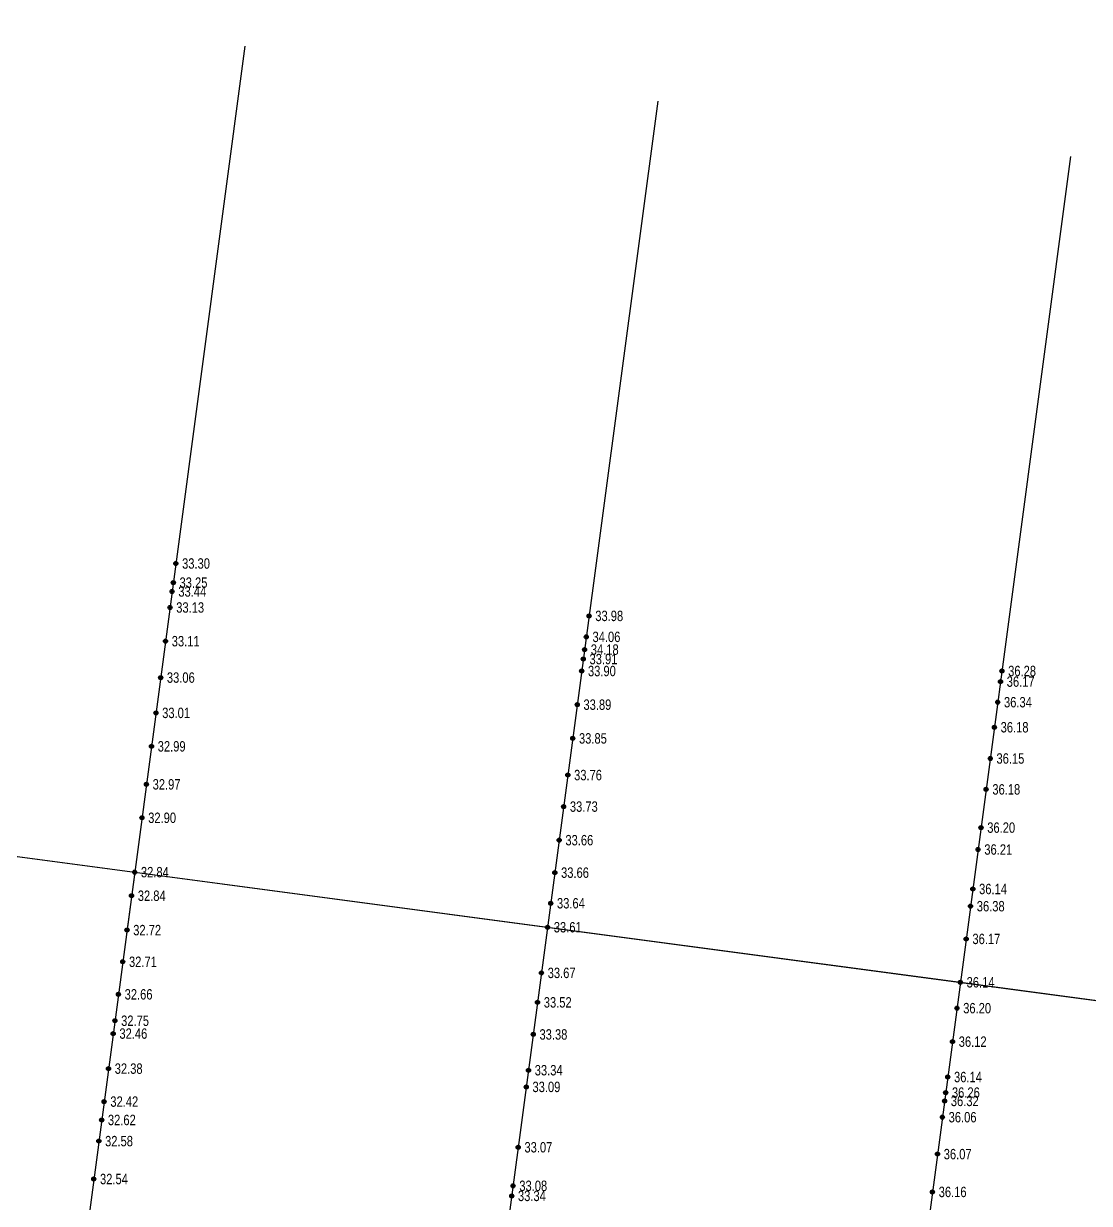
# Model space of a CAD drawing. Extents: x 572865 to 573615, y 785001 to 785187.
# Drawn here: x 573506.6 to 573557.8, y 785060.7 to 785117.4 of the extents above; entities that cross this region are included whole.
import ezdxf
from ezdxf.enums import TextEntityAlignment as Align

# ---------------------------------------------------------------- set-up
doc = ezdxf.new("R2010")
doc.units = 0
doc.header["$LTSCALE"] = 0.5
for name, color, linetype in [('DMX', 3, 'Continuous'), ('GCD', 3, 'Continuous'), ('桩号_M', 3, 'Continuous'), ('道路中线_M', 3, 'Continuous')]:
    doc.layers.add(name, color=color, linetype=linetype)
doc.styles.add('EICAD', font='fsdb_e.shx', dxfattribs={"width": 0.707, "height": 2, "bigfont": 'tjhzf.shx'})

# ---------------------------------------------------------------- blocks, each defined once
blk = doc.blocks.new('gc200')
h = blk.add_hatch(color=0)
edge = h.paths.add_edge_path()
edge.add_arc((0, 0), 0.196, 0, 360)
at = {"color": 0}
blk.add_circle((0, 0), 0.196, dxfattribs=at)

msp = doc.modelspace()

# ---------------------------------------------------------------- linework, layer by layer
at = {"layer": 'DMX', "color": 6}
for p, q in [((573517.249, 785116.295), (573506.673, 785036.997)), ((573537.074, 785113.651), (573526.498, 785034.353)), ((573556.898, 785111.007), (573546.322, 785031.709))]:
    msp.add_line(p, q, dxfattribs=at)
at = {"layer": '桩号_M', "linetype": 'Continuous'}
for points in [[(573393.014, 785092.51), (573412.839, 785089.866), (573432.663, 785087.222), (573452.488, 785084.578), (573472.312, 785081.934), (573492.137, 785079.29), (573511.961, 785076.646), (573531.786, 785074.002), (573551.61, 785071.358), (573571.435, 785068.714), (573591.259, 785066.07), (573596.215, 785065.409), (573608.221, 785063.808)], [(573511.961, 785076.646), (573511.565, 785073.673)]]:
    msp.add_lwpolyline(points, dxfattribs=at)
at = {"layer": '道路中线_M', "color": 4}
msp.add_line((573206.523, 785117.383), (573608.221, 785063.808), dxfattribs=at)

# ---------------------------------------------------------------- block references
at = {"layer": 'GCD'}
ref = msp.add_blockref('gc200', (573513.937, 785091.464, 33.3), dxfattribs=dict(at, xscale=0.5, yscale=0.5, zscale=0.5))
ref.add_attrib('height', '33.30', dxfattribs={"height": 0.5, "style": 'EICAD', "width": 0.8}).set_placement((573514.237, 785091.464, 33.3), align=Align.MIDDLE_LEFT)
ref = msp.add_blockref('gc200', (573513.758, 785090.121, 33.443), dxfattribs=dict(at, xscale=0.5, yscale=0.5, zscale=0.5))
ref.add_attrib('height', '33.44', dxfattribs={"height": 0.5, "style": 'EICAD', "width": 0.8}).set_placement((573514.058, 785090.121, 33.443), align=Align.MIDDLE_LEFT)
ref = msp.add_blockref('gc200', (573513.815, 785090.544, 33.253), dxfattribs=dict(at, xscale=0.5, yscale=0.5, zscale=0.5))
ref.add_attrib('height', '33.25', dxfattribs={"height": 0.5, "style": 'EICAD', "width": 0.8}).set_placement((573514.115, 785090.544, 33.253), align=Align.MIDDLE_LEFT)
ref = msp.add_blockref('gc200', (573513.656, 785089.352, 33.126), dxfattribs=dict(at, xscale=0.5, yscale=0.5, zscale=0.5))
ref.add_attrib('height', '33.13', dxfattribs={"height": 0.5, "style": 'EICAD', "width": 0.8}).set_placement((573513.956, 785089.352, 33.126), align=Align.MIDDLE_LEFT)
ref = msp.add_blockref('gc200', (573533.779, 785088.948, 33.983), dxfattribs=dict(at, xscale=0.5, yscale=0.5, zscale=0.5))
ref.add_attrib('height', '33.98', dxfattribs={"height": 0.5, "style": 'EICAD', "width": 0.8}).set_placement((573534.079, 785088.948, 33.983), align=Align.MIDDLE_LEFT)
ref = msp.add_blockref('gc200', (573513.44, 785087.734, 33.111), dxfattribs=dict(at, xscale=0.5, yscale=0.5, zscale=0.5))
ref.add_attrib('height', '33.11', dxfattribs={"height": 0.5, "style": 'EICAD', "width": 0.8}).set_placement((573513.74, 785087.734, 33.111), align=Align.MIDDLE_LEFT)
ref = msp.add_blockref('gc200', (573533.645, 785087.941, 34.061), dxfattribs=dict(at, xscale=0.5, yscale=0.5, zscale=0.5))
ref.add_attrib('height', '34.06', dxfattribs={"height": 0.5, "style": 'EICAD', "width": 0.8}).set_placement((573533.945, 785087.941, 34.061), align=Align.MIDDLE_LEFT)
ref = msp.add_blockref('gc200', (573533.563, 785087.332, 34.177), dxfattribs=dict(at, xscale=0.5, yscale=0.5, zscale=0.5))
ref.add_attrib('height', '34.18', dxfattribs={"height": 0.5, "style": 'EICAD', "width": 0.8}).set_placement((573533.863, 785087.332, 34.177), align=Align.MIDDLE_LEFT)
ref = msp.add_blockref('gc200', (573533.502, 785086.875, 33.907), dxfattribs=dict(at, xscale=0.5, yscale=0.5, zscale=0.5))
ref.add_attrib('height', '33.91', dxfattribs={"height": 0.5, "style": 'EICAD', "width": 0.8}).set_placement((573533.802, 785086.875, 33.907), align=Align.MIDDLE_LEFT)
ref = msp.add_blockref('gc200', (573533.426, 785086.302, 33.9), dxfattribs=dict(at, xscale=0.5, yscale=0.5, zscale=0.5))
ref.add_attrib('height', '33.90', dxfattribs={"height": 0.5, "style": 'EICAD', "width": 0.8}).set_placement((573533.726, 785086.302, 33.9), align=Align.MIDDLE_LEFT)
ref = msp.add_blockref('gc200', (573553.603, 785086.303, 36.279), dxfattribs=dict(at, xscale=0.5, yscale=0.5, zscale=0.5))
ref.add_attrib('height', '36.28', dxfattribs={"height": 0.5, "style": 'EICAD', "width": 0.8}).set_placement((573553.903, 785086.303, 36.279), align=Align.MIDDLE_LEFT)
ref = msp.add_blockref('gc200', (573513.207, 785085.987, 33.057), dxfattribs=dict(at, xscale=0.5, yscale=0.5, zscale=0.5))
ref.add_attrib('height', '33.06', dxfattribs={"height": 0.5, "style": 'EICAD', "width": 0.8}).set_placement((573513.507, 785085.987, 33.057), align=Align.MIDDLE_LEFT)
ref = msp.add_blockref('gc200', (573553.535, 785085.793, 36.165), dxfattribs=dict(at, xscale=0.5, yscale=0.5, zscale=0.5))
ref.add_attrib('height', '36.17', dxfattribs={"height": 0.5, "style": 'EICAD', "width": 0.8}).set_placement((573553.835, 785085.793, 36.165), align=Align.MIDDLE_LEFT)
ref = msp.add_blockref('gc200', (573533.211, 785084.687, 33.892), dxfattribs=dict(at, xscale=0.5, yscale=0.5, zscale=0.5))
ref.add_attrib('height', '33.89', dxfattribs={"height": 0.5, "style": 'EICAD', "width": 0.8}).set_placement((573533.511, 785084.687, 33.892), align=Align.MIDDLE_LEFT)
ref = msp.add_blockref('gc200', (573553.404, 785084.805, 36.34), dxfattribs=dict(at, xscale=0.5, yscale=0.5, zscale=0.5))
ref.add_attrib('height', '36.34', dxfattribs={"height": 0.5, "style": 'EICAD', "width": 0.8}).set_placement((573553.704, 785084.805, 36.34), align=Align.MIDDLE_LEFT)
ref = msp.add_blockref('gc200', (573512.981, 785084.292, 33.012), dxfattribs=dict(at, xscale=0.5, yscale=0.5, zscale=0.5))
ref.add_attrib('height', '33.01', dxfattribs={"height": 0.5, "style": 'EICAD', "width": 0.8}).set_placement((573513.281, 785084.292, 33.012), align=Align.MIDDLE_LEFT)
ref = msp.add_blockref('gc200', (573553.243, 785083.602, 36.175), dxfattribs=dict(at, xscale=0.5, yscale=0.5, zscale=0.5))
ref.add_attrib('height', '36.18', dxfattribs={"height": 0.5, "style": 'EICAD', "width": 0.8}).set_placement((573553.543, 785083.602, 36.175), align=Align.MIDDLE_LEFT)
ref = msp.add_blockref('gc200', (573512.767, 785082.686, 32.985), dxfattribs=dict(at, xscale=0.5, yscale=0.5, zscale=0.5))
ref.add_attrib('height', '32.99', dxfattribs={"height": 0.5, "style": 'EICAD', "width": 0.8}).set_placement((573513.067, 785082.686, 32.985), align=Align.MIDDLE_LEFT)
ref = msp.add_blockref('gc200', (573532.995, 785083.068, 33.854), dxfattribs=dict(at, xscale=0.5, yscale=0.5, zscale=0.5))
ref.add_attrib('height', '33.85', dxfattribs={"height": 0.5, "style": 'EICAD', "width": 0.8}).set_placement((573533.295, 785083.068, 33.854), align=Align.MIDDLE_LEFT)
ref = msp.add_blockref('gc200', (573553.043, 785082.103, 36.149), dxfattribs=dict(at, xscale=0.5, yscale=0.5, zscale=0.5))
ref.add_attrib('height', '36.15', dxfattribs={"height": 0.5, "style": 'EICAD', "width": 0.8}).set_placement((573553.343, 785082.103, 36.149), align=Align.MIDDLE_LEFT)
ref = msp.add_blockref('gc200', (573532.76, 785081.307, 33.757), dxfattribs=dict(at, xscale=0.5, yscale=0.5, zscale=0.5))
ref.add_attrib('height', '33.76', dxfattribs={"height": 0.5, "style": 'EICAD', "width": 0.8}).set_placement((573533.06, 785081.307, 33.757), align=Align.MIDDLE_LEFT)
ref = msp.add_blockref('gc200', (573512.523, 785080.862, 32.967), dxfattribs=dict(at, xscale=0.5, yscale=0.5, zscale=0.5))
ref.add_attrib('height', '32.97', dxfattribs={"height": 0.5, "style": 'EICAD', "width": 0.8}).set_placement((573512.823, 785080.862, 32.967), align=Align.MIDDLE_LEFT)
ref = msp.add_blockref('gc200', (573552.845, 785080.62, 36.176), dxfattribs=dict(at, xscale=0.5, yscale=0.5, zscale=0.5))
ref.add_attrib('height', '36.18', dxfattribs={"height": 0.5, "style": 'EICAD', "width": 0.8}).set_placement((573553.145, 785080.62, 36.176), align=Align.MIDDLE_LEFT)
ref = msp.add_blockref('gc200', (573532.558, 785079.793, 33.73), dxfattribs=dict(at, xscale=0.5, yscale=0.5, zscale=0.5))
ref.add_attrib('height', '33.73', dxfattribs={"height": 0.5, "style": 'EICAD', "width": 0.8}).set_placement((573532.858, 785079.793, 33.73), align=Align.MIDDLE_LEFT)
ref = msp.add_blockref('gc200', (573512.309, 785079.256, 32.9), dxfattribs=dict(at, xscale=0.5, yscale=0.5, zscale=0.5))
ref.add_attrib('height', '32.90', dxfattribs={"height": 0.5, "style": 'EICAD', "width": 0.8}).set_placement((573512.609, 785079.256, 32.9), align=Align.MIDDLE_LEFT)
ref = msp.add_blockref('gc200', (573552.6, 785078.784, 36.2), dxfattribs=dict(at, xscale=0.5, yscale=0.5, zscale=0.5))
ref.add_attrib('height', '36.20', dxfattribs={"height": 0.5, "style": 'EICAD', "width": 0.8}).set_placement((573552.9, 785078.784, 36.2), align=Align.MIDDLE_LEFT)
ref = msp.add_blockref('gc200', (573532.343, 785078.181, 33.663), dxfattribs=dict(at, xscale=0.5, yscale=0.5, zscale=0.5))
ref.add_attrib('height', '33.66', dxfattribs={"height": 0.5, "style": 'EICAD', "width": 0.8}).set_placement((573532.643, 785078.181, 33.663), align=Align.MIDDLE_LEFT)
ref = msp.add_blockref('gc200', (573552.46, 785077.733, 36.211), dxfattribs=dict(at, xscale=0.5, yscale=0.5, zscale=0.5))
ref.add_attrib('height', '36.21', dxfattribs={"height": 0.5, "style": 'EICAD', "width": 0.8}).set_placement((573552.76, 785077.733, 36.211), align=Align.MIDDLE_LEFT)
at = {"layer": 'GCD', "linetype": 'Continuous'}
ref = msp.add_blockref('gc200', (573511.961, 785076.646, 32.836), dxfattribs=dict(at, xscale=0.5, yscale=0.5, zscale=0.5))
ref.add_attrib('height', '32.84', dxfattribs={"linetype": 'Continuous', "height": 0.5, "style": 'EICAD', "width": 0.8}).set_placement((573512.261, 785076.646, 32.836), align=Align.MIDDLE_LEFT)
at = {"layer": 'GCD'}
ref = msp.add_blockref('gc200', (573532.135, 785076.622, 33.656), dxfattribs=dict(at, xscale=0.5, yscale=0.5, zscale=0.5))
ref.add_attrib('height', '33.66', dxfattribs={"height": 0.5, "style": 'EICAD', "width": 0.8}).set_placement((573532.435, 785076.622, 33.656), align=Align.MIDDLE_LEFT)
ref = msp.add_blockref('gc200', (573552.208, 785075.838, 36.141), dxfattribs=dict(at, xscale=0.5, yscale=0.5, zscale=0.5))
ref.add_attrib('height', '36.14', dxfattribs={"height": 0.5, "style": 'EICAD', "width": 0.8}).set_placement((573552.508, 785075.838, 36.141), align=Align.MIDDLE_LEFT)
ref = msp.add_blockref('gc200', (573511.81, 785075.514, 32.835), dxfattribs=dict(at, xscale=0.5, yscale=0.5, zscale=0.5))
ref.add_attrib('height', '32.84', dxfattribs={"height": 0.5, "style": 'EICAD', "width": 0.8}).set_placement((573512.11, 785075.514, 32.835), align=Align.MIDDLE_LEFT)
ref = msp.add_blockref('gc200', (573531.939, 785075.153, 33.641), dxfattribs=dict(at, xscale=0.5, yscale=0.5, zscale=0.5))
ref.add_attrib('height', '33.64', dxfattribs={"height": 0.5, "style": 'EICAD', "width": 0.8}).set_placement((573532.239, 785075.153, 33.641), align=Align.MIDDLE_LEFT)
ref = msp.add_blockref('gc200', (573552.097, 785075.012, 36.377), dxfattribs=dict(at, xscale=0.5, yscale=0.5, zscale=0.5))
ref.add_attrib('height', '36.38', dxfattribs={"height": 0.5, "style": 'EICAD', "width": 0.8}).set_placement((573552.397, 785075.012, 36.377), align=Align.MIDDLE_LEFT)
ref = msp.add_blockref('gc200', (573511.59, 785073.864, 32.719), dxfattribs=dict(at, xscale=0.5, yscale=0.5, zscale=0.5))
ref.add_attrib('height', '32.72', dxfattribs={"height": 0.5, "style": 'EICAD', "width": 0.8}).set_placement((573511.89, 785073.864, 32.719), align=Align.MIDDLE_LEFT)
at = {"layer": 'GCD', "linetype": 'Continuous'}
ref = msp.add_blockref('gc200', (573531.786, 785074.002, 33.613), dxfattribs=dict(at, xscale=0.5, yscale=0.5, zscale=0.5))
ref.add_attrib('height', '33.61', dxfattribs={"linetype": 'Continuous', "height": 0.5, "style": 'EICAD', "width": 0.8}).set_placement((573532.086, 785074.002, 33.613), align=Align.MIDDLE_LEFT)
at = {"layer": 'GCD'}
ref = msp.add_blockref('gc200', (573551.888, 785073.441, 36.167), dxfattribs=dict(at, xscale=0.5, yscale=0.5, zscale=0.5))
ref.add_attrib('height', '36.17', dxfattribs={"height": 0.5, "style": 'EICAD', "width": 0.8}).set_placement((573552.188, 785073.441, 36.167), align=Align.MIDDLE_LEFT)
ref = msp.add_blockref('gc200', (573511.387, 785072.343, 32.705), dxfattribs=dict(at, xscale=0.5, yscale=0.5, zscale=0.5))
ref.add_attrib('height', '32.71', dxfattribs={"height": 0.5, "style": 'EICAD', "width": 0.8}).set_placement((573511.687, 785072.343, 32.705), align=Align.MIDDLE_LEFT)
ref = msp.add_blockref('gc200', (573531.493, 785071.81, 33.665), dxfattribs=dict(at, xscale=0.5, yscale=0.5, zscale=0.5))
ref.add_attrib('height', '33.67', dxfattribs={"height": 0.5, "style": 'EICAD', "width": 0.8}).set_placement((573531.793, 785071.81, 33.665), align=Align.MIDDLE_LEFT)
at = {"layer": 'GCD', "linetype": 'Continuous'}
ref = msp.add_blockref('gc200', (573551.61, 785071.358, 36.143), dxfattribs=dict(at, xscale=0.5, yscale=0.5, zscale=0.5))
ref.add_attrib('height', '36.14', dxfattribs={"linetype": 'Continuous', "height": 0.5, "style": 'EICAD', "width": 0.8}).set_placement((573551.91, 785071.358, 36.143), align=Align.MIDDLE_LEFT)
at = {"layer": 'GCD'}
ref = msp.add_blockref('gc200', (573511.179, 785070.78, 32.656), dxfattribs=dict(at, xscale=0.5, yscale=0.5, zscale=0.5))
ref.add_attrib('height', '32.66', dxfattribs={"height": 0.5, "style": 'EICAD', "width": 0.8}).set_placement((573511.479, 785070.78, 32.656), align=Align.MIDDLE_LEFT)
ref = msp.add_blockref('gc200', (573531.305, 785070.395, 33.516), dxfattribs=dict(at, xscale=0.5, yscale=0.5, zscale=0.5))
ref.add_attrib('height', '33.52', dxfattribs={"height": 0.5, "style": 'EICAD', "width": 0.8}).set_placement((573531.605, 785070.395, 33.516), align=Align.MIDDLE_LEFT)
ref = msp.add_blockref('gc200', (573551.445, 785070.117, 36.2), dxfattribs=dict(at, xscale=0.5, yscale=0.5, zscale=0.5))
ref.add_attrib('height', '36.20', dxfattribs={"height": 0.5, "style": 'EICAD', "width": 0.8}).set_placement((573551.745, 785070.117, 36.2), align=Align.MIDDLE_LEFT)
ref = msp.add_blockref('gc200', (573511.01, 785069.513, 32.751), dxfattribs=dict(at, xscale=0.5, yscale=0.5, zscale=0.5))
ref.add_attrib('height', '32.75', dxfattribs={"height": 0.5, "style": 'EICAD', "width": 0.8}).set_placement((573511.31, 785069.513, 32.751), align=Align.MIDDLE_LEFT)
ref = msp.add_blockref('gc200', (573510.928, 785068.896, 32.458), dxfattribs=dict(at, xscale=0.5, yscale=0.5, zscale=0.5))
ref.add_attrib('height', '32.46', dxfattribs={"height": 0.5, "style": 'EICAD', "width": 0.8}).set_placement((573511.228, 785068.896, 32.458), align=Align.MIDDLE_LEFT)
ref = msp.add_blockref('gc200', (573531.099, 785068.855, 33.382), dxfattribs=dict(at, xscale=0.5, yscale=0.5, zscale=0.5))
ref.add_attrib('height', '33.38', dxfattribs={"height": 0.5, "style": 'EICAD', "width": 0.8}).set_placement((573531.399, 785068.855, 33.382), align=Align.MIDDLE_LEFT)
ref = msp.add_blockref('gc200', (573551.23, 785068.509, 36.121), dxfattribs=dict(at, xscale=0.5, yscale=0.5, zscale=0.5))
ref.add_attrib('height', '36.12', dxfattribs={"height": 0.5, "style": 'EICAD', "width": 0.8}).set_placement((573551.53, 785068.509, 36.121), align=Align.MIDDLE_LEFT)
ref = msp.add_blockref('gc200', (573510.703, 785067.214, 32.377), dxfattribs=dict(at, xscale=0.5, yscale=0.5, zscale=0.5))
ref.add_attrib('height', '32.38', dxfattribs={"height": 0.5, "style": 'EICAD', "width": 0.8}).set_placement((573511.003, 785067.214, 32.377), align=Align.MIDDLE_LEFT)
ref = msp.add_blockref('gc200', (573530.87, 785067.137, 33.341), dxfattribs=dict(at, xscale=0.5, yscale=0.5, zscale=0.5))
ref.add_attrib('height', '33.34', dxfattribs={"height": 0.5, "style": 'EICAD', "width": 0.8}).set_placement((573531.17, 785067.137, 33.341), align=Align.MIDDLE_LEFT)
ref = msp.add_blockref('gc200', (573551.004, 785066.811, 36.141), dxfattribs=dict(at, xscale=0.5, yscale=0.5, zscale=0.5))
ref.add_attrib('height', '36.14', dxfattribs={"height": 0.5, "style": 'EICAD', "width": 0.8}).set_placement((573551.304, 785066.811, 36.141), align=Align.MIDDLE_LEFT)
ref = msp.add_blockref('gc200', (573530.763, 785066.336, 33.087), dxfattribs=dict(at, xscale=0.5, yscale=0.5, zscale=0.5))
ref.add_attrib('height', '33.09', dxfattribs={"height": 0.5, "style": 'EICAD', "width": 0.8}).set_placement((573531.063, 785066.336, 33.087), align=Align.MIDDLE_LEFT)
ref = msp.add_blockref('gc200', (573510.492, 785065.631, 32.417), dxfattribs=dict(at, xscale=0.5, yscale=0.5, zscale=0.5))
ref.add_attrib('height', '32.42', dxfattribs={"height": 0.5, "style": 'EICAD', "width": 0.8}).set_placement((573510.792, 785065.631, 32.417), align=Align.MIDDLE_LEFT)
ref = msp.add_blockref('gc200', (573550.851, 785065.663, 36.315), dxfattribs=dict(at, xscale=0.5, yscale=0.5, zscale=0.5))
ref.add_attrib('height', '36.32', dxfattribs={"height": 0.5, "style": 'EICAD', "width": 0.8}).set_placement((573551.151, 785065.663, 36.315), align=Align.MIDDLE_LEFT)
ref = msp.add_blockref('gc200', (573550.904, 785066.064, 36.258), dxfattribs=dict(at, xscale=0.5, yscale=0.5, zscale=0.5))
ref.add_attrib('height', '36.26', dxfattribs={"height": 0.5, "style": 'EICAD', "width": 0.8}).set_placement((573551.204, 785066.064, 36.258), align=Align.MIDDLE_LEFT)
ref = msp.add_blockref('gc200', (573510.374, 785064.749, 32.622), dxfattribs=dict(at, xscale=0.5, yscale=0.5, zscale=0.5))
ref.add_attrib('height', '32.62', dxfattribs={"height": 0.5, "style": 'EICAD', "width": 0.8}).set_placement((573510.674, 785064.749, 32.622), align=Align.MIDDLE_LEFT)
ref = msp.add_blockref('gc200', (573550.746, 785064.882, 36.055), dxfattribs=dict(at, xscale=0.5, yscale=0.5, zscale=0.5))
ref.add_attrib('height', '36.06', dxfattribs={"height": 0.5, "style": 'EICAD', "width": 0.8}).set_placement((573551.046, 785064.882, 36.055), align=Align.MIDDLE_LEFT)
ref = msp.add_blockref('gc200', (573510.239, 785063.734, 32.583), dxfattribs=dict(at, xscale=0.5, yscale=0.5, zscale=0.5))
ref.add_attrib('height', '32.58', dxfattribs={"height": 0.5, "style": 'EICAD', "width": 0.8}).set_placement((573510.539, 785063.734, 32.583), align=Align.MIDDLE_LEFT)
ref = msp.add_blockref('gc200', (573530.377, 785063.438, 33.069), dxfattribs=dict(at, xscale=0.5, yscale=0.5, zscale=0.5))
ref.add_attrib('height', '33.07', dxfattribs={"height": 0.5, "style": 'EICAD', "width": 0.8}).set_placement((573530.677, 785063.438, 33.069), align=Align.MIDDLE_LEFT)
ref = msp.add_blockref('gc200', (573550.51, 785063.11, 36.067), dxfattribs=dict(at, xscale=0.5, yscale=0.5, zscale=0.5))
ref.add_attrib('height', '36.07', dxfattribs={"height": 0.5, "style": 'EICAD', "width": 0.8}).set_placement((573550.81, 785063.11, 36.067), align=Align.MIDDLE_LEFT)
ref = msp.add_blockref('gc200', (573509.996, 785061.914, 32.541), dxfattribs=dict(at, xscale=0.5, yscale=0.5, zscale=0.5))
ref.add_attrib('height', '32.54', dxfattribs={"height": 0.5, "style": 'EICAD', "width": 0.8}).set_placement((573510.296, 785061.914, 32.541), align=Align.MIDDLE_LEFT)
ref = msp.add_blockref('gc200', (573530.065, 785061.104, 33.338), dxfattribs=dict(at, xscale=0.5, yscale=0.5, zscale=0.5))
ref.add_attrib('height', '33.34', dxfattribs={"height": 0.5, "style": 'EICAD', "width": 0.8}).set_placement((573530.365, 785061.104, 33.338), align=Align.MIDDLE_LEFT)
ref = msp.add_blockref('gc200', (573530.13, 785061.588, 33.075), dxfattribs=dict(at, xscale=0.5, yscale=0.5, zscale=0.5))
ref.add_attrib('height', '33.08', dxfattribs={"height": 0.5, "style": 'EICAD', "width": 0.8}).set_placement((573530.43, 785061.588, 33.075), align=Align.MIDDLE_LEFT)
ref = msp.add_blockref('gc200', (573550.268, 785061.294, 36.157), dxfattribs=dict(at, xscale=0.5, yscale=0.5, zscale=0.5))
ref.add_attrib('height', '36.16', dxfattribs={"height": 0.5, "style": 'EICAD', "width": 0.8}).set_placement((573550.568, 785061.294, 36.157), align=Align.MIDDLE_LEFT)

doc.saveas('drawing.dxf')
